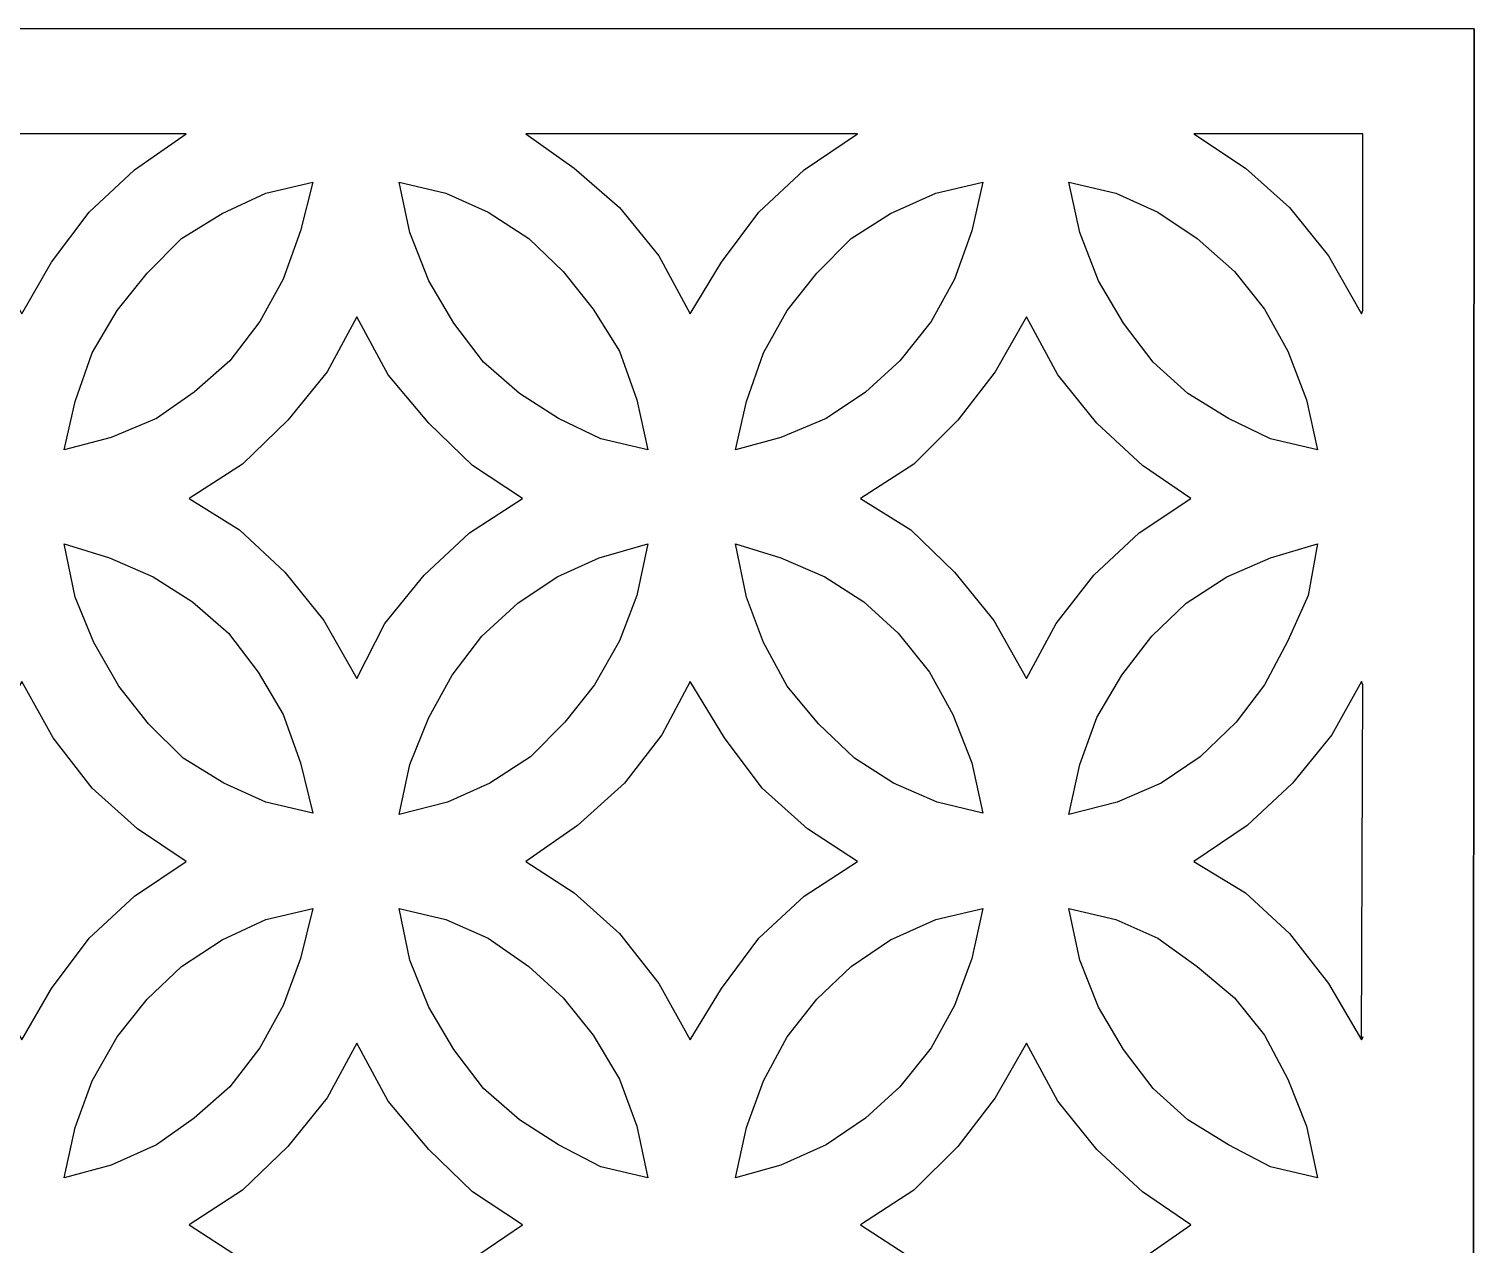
# Model space of a CAD drawing. Header units: centimetres. Extents: x -8.5 to 3.4, y -9.6 to 14.
# Drawn here: x -2.57 to 3.37, y 8.99 to 13.99 of the extents above; entities that cross this region are included whole.
import ezdxf

# ---------------------------------------------------------------- set-up
doc = ezdxf.new("R2010")
doc.units = ezdxf.units.CM
doc.header["$MEASUREMENT"] = 0

msp = doc.modelspace()

# ---------------------------------------------------------------- linework, layer by layer
at = {"color": 177}
for points, knots in [([(3.36269, 2.66854), (3.36269, 2.66854), (-8.50741, 2.66854), (-8.50741, 2.66854), (-8.50741, 2.66854), (-8.50741, 2.66854), (-8.50741, 13.98564), (-8.50741, 13.98564), (-8.50741, 13.98564), (-8.50741, 13.98564), (3.36912, 13.98564), (3.36912, 13.98564), (3.36912, 13.98564), (3.36912, 13.98564), (3.36269, 2.66854), (3.36269, 2.66854)], [0, 0, 0, 0, 0.2, 0.2, 0.2, 0.2, 0.4, 0.4, 0.4, 0.4, 0.6, 0.6, 0.6, 0.6, 1, 1, 1, 1]), ([(3.36912, 13.98564), (3.36912, 13.98564), (3.36269, 2.66854), (3.36269, 2.66854), (3.36269, 2.66854), (3.36269, 2.66854), (3.36912, 13.98564), (3.36912, 13.98564)], [0, 0, 0, 0, 0.3333333, 0.3333333, 0.3333333, 0.3333333, 1, 1, 1, 1]), ([(-1.92291, 13.55482), (-1.92291, 13.55482), (-2.13511, 13.40693), (-2.13511, 13.40693), (-2.13511, 13.40693), (-2.13511, 13.40693), (-2.32158, 13.23331), (-2.32158, 13.23331), (-2.32158, 13.23331), (-2.32158, 13.23331), (-2.47591, 13.02755), (-2.47591, 13.02755), (-2.47591, 13.02755), (-2.47591, 13.02755), (-2.59808, 12.81535), (-2.59808, 12.81535), (-2.59808, 12.81535), (-2.59808, 12.81535), (-2.73311, 13.05327), (-2.73311, 13.05327), (-2.73311, 13.05327), (-2.73311, 13.05327), (-2.89387, 13.2526), (-2.89387, 13.2526), (-2.89387, 13.2526), (-2.89387, 13.2526), (-3.08034, 13.41336), (-3.08034, 13.41336), (-3.08034, 13.41336), (-3.08034, 13.41336), (-3.27968, 13.55482), (-3.27968, 13.55482), (-3.27968, 13.55482), (-3.27968, 13.55482), (-1.92291, 13.55482), (-1.92291, 13.55482)], [0, 0, 0, 0, 0.1, 0.1, 0.1, 0.1, 0.2, 0.2, 0.2, 0.2, 0.3, 0.3, 0.3, 0.3, 0.4, 0.4, 0.4, 0.4, 0.5, 0.5, 0.5, 0.5, 0.6, 0.6, 0.6, 0.6, 0.7, 0.7, 0.7, 0.7, 0.8, 0.8, 0.8, 0.8, 1, 1, 1, 1]), ([(0.83563, 13.55482), (0.83563, 13.55482), (0.61701, 13.40693), (0.61701, 13.40693), (0.61701, 13.40693), (0.61701, 13.40693), (0.43053, 13.23331), (0.43053, 13.23331), (0.43053, 13.23331), (0.43053, 13.23331), (0.27621, 13.02755), (0.27621, 13.02755), (0.27621, 13.02755), (0.27621, 13.02755), (0.1476, 12.81535), (0.1476, 12.81535), (0.1476, 12.81535), (0.1476, 12.81535), (0.019, 13.05327), (0.019, 13.05327), (0.019, 13.05327), (0.019, 13.05327), (-0.14175, 13.2526), (-0.14175, 13.2526), (-0.14175, 13.2526), (-0.14175, 13.2526), (-0.32823, 13.41336), (-0.32823, 13.41336), (-0.32823, 13.41336), (-0.32823, 13.41336), (-0.52756, 13.55482), (-0.52756, 13.55482), (-0.52756, 13.55482), (-0.52756, 13.55482), (0.83563, 13.55482), (0.83563, 13.55482)], [0, 0, 0, 0, 0.1, 0.1, 0.1, 0.1, 0.2, 0.2, 0.2, 0.2, 0.3, 0.3, 0.3, 0.3, 0.4, 0.4, 0.4, 0.4, 0.5, 0.5, 0.5, 0.5, 0.6, 0.6, 0.6, 0.6, 0.7, 0.7, 0.7, 0.7, 0.8, 0.8, 0.8, 0.8, 1, 1, 1, 1]), ([(2.21812, 13.55482), (2.21812, 13.55482), (2.91258, 13.55482), (2.91258, 13.55482), (2.91258, 13.55482), (2.91258, 13.55482), (2.91258, 12.82821), (2.91258, 12.82821), (2.91258, 12.82821), (2.91258, 12.82821), (2.90615, 12.81535), (2.90615, 12.81535), (2.90615, 12.81535), (2.90615, 12.81535), (2.77111, 13.05327), (2.77111, 13.05327), (2.77111, 13.05327), (2.77111, 13.05327), (2.61036, 13.2526), (2.61036, 13.2526), (2.61036, 13.2526), (2.61036, 13.2526), (2.43032, 13.41336), (2.43032, 13.41336), (2.43032, 13.41336), (2.43032, 13.41336), (2.21812, 13.55482), (2.21812, 13.55482)], [0, 0, 0, 0, 0.125, 0.125, 0.125, 0.125, 0.25, 0.25, 0.25, 0.25, 0.375, 0.375, 0.375, 0.375, 0.5, 0.5, 0.5, 0.5, 0.625, 0.625, 0.625, 0.625, 0.75, 0.75, 0.75, 0.75, 1, 1, 1, 1]), ([(-1.40207, 13.35548), (-1.40207, 13.35548), (-1.59497, 13.31048), (-1.59497, 13.31048), (-1.59497, 13.31048), (-1.59497, 13.31048), (-1.77502, 13.22688), (-1.77502, 13.22688), (-1.77502, 13.22688), (-1.77502, 13.22688), (-1.9422, 13.124), (-1.9422, 13.124), (-1.9422, 13.124), (-1.9422, 13.124), (-2.08367, 12.98254), (-2.08367, 12.98254), (-2.08367, 12.98254), (-2.08367, 12.98254), (-2.20584, 12.82821), (-2.20584, 12.82821), (-2.20584, 12.82821), (-2.20584, 12.82821), (-2.30872, 12.6546), (-2.30872, 12.6546), (-2.30872, 12.6546), (-2.30872, 12.6546), (-2.37945, 12.45526), (-2.37945, 12.45526), (-2.37945, 12.45526), (-2.37945, 12.45526), (-2.42446, 12.25593), (-2.42446, 12.25593), (-2.42446, 12.25593), (-2.42446, 12.25593), (-2.23156, 12.30737), (-2.23156, 12.30737), (-2.23156, 12.30737), (-2.23156, 12.30737), (-2.04509, 12.38453), (-2.04509, 12.38453), (-2.04509, 12.38453), (-2.04509, 12.38453), (-1.89076, 12.49384), (-1.89076, 12.49384), (-1.89076, 12.49384), (-1.89076, 12.49384), (-1.74287, 12.62245), (-1.74287, 12.62245), (-1.74287, 12.62245), (-1.74287, 12.62245), (-1.62069, 12.7832), (-1.62069, 12.7832), (-1.62069, 12.7832), (-1.62069, 12.7832), (-1.52424, 12.95682), (-1.52424, 12.95682), (-1.52424, 12.95682), (-1.52424, 12.95682), (-1.45351, 13.15615), (-1.45351, 13.15615), (-1.45351, 13.15615), (-1.45351, 13.15615), (-1.40207, 13.35548), (-1.40207, 13.35548)], [0, 0, 0, 0, 0.0588235, 0.0588235, 0.0588235, 0.0588235, 0.1176471, 0.1176471, 0.1176471, 0.1176471, 0.1764706, 0.1764706, 0.1764706, 0.1764706, 0.2352941, 0.2352941, 0.2352941, 0.2352941, 0.2941176, 0.2941176, 0.2941176, 0.2941176, 0.3529412, 0.3529412, 0.3529412, 0.3529412, 0.4117647, 0.4117647, 0.4117647, 0.4117647, 0.4705882, 0.4705882, 0.4705882, 0.4705882, 0.5294118, 0.5294118, 0.5294118, 0.5294118, 0.5882353, 0.5882353, 0.5882353, 0.5882353, 0.6470588, 0.6470588, 0.6470588, 0.6470588, 0.7058824, 0.7058824, 0.7058824, 0.7058824, 0.7647059, 0.7647059, 0.7647059, 0.7647059, 0.8235294, 0.8235294, 0.8235294, 0.8235294, 0.8823529, 0.8823529, 0.8823529, 0.8823529, 1, 1, 1, 1]), ([(-1.04841, 13.35548), (-1.04841, 13.35548), (-1.0034, 13.14972), (-1.0034, 13.14972), (-1.0034, 13.14972), (-1.0034, 13.14972), (-0.92623, 12.95038), (-0.92623, 12.95038), (-0.92623, 12.95038), (-0.92623, 12.95038), (-0.82335, 12.77677), (-0.82335, 12.77677), (-0.82335, 12.77677), (-0.82335, 12.77677), (-0.70118, 12.61601), (-0.70118, 12.61601), (-0.70118, 12.61601), (-0.70118, 12.61601), (-0.55329, 12.48741), (-0.55329, 12.48741), (-0.55329, 12.48741), (-0.55329, 12.48741), (-0.39253, 12.38453), (-0.39253, 12.38453), (-0.39253, 12.38453), (-0.39253, 12.38453), (-0.21892, 12.30094), (-0.21892, 12.30094), (-0.21892, 12.30094), (-0.21892, 12.30094), (-0.02601, 12.25593), (-0.02601, 12.25593), (-0.02601, 12.25593), (-0.02601, 12.25593), (-0.07102, 12.46169), (-0.07102, 12.46169), (-0.07102, 12.46169), (-0.07102, 12.46169), (-0.14175, 12.66103), (-0.14175, 12.66103), (-0.14175, 12.66103), (-0.14175, 12.66103), (-0.25107, 12.83464), (-0.25107, 12.83464), (-0.25107, 12.83464), (-0.25107, 12.83464), (-0.37324, 12.98897), (-0.37324, 12.98897), (-0.37324, 12.98897), (-0.37324, 12.98897), (-0.5147, 13.124), (-0.5147, 13.124), (-0.5147, 13.124), (-0.5147, 13.124), (-0.68189, 13.23331), (-0.68189, 13.23331), (-0.68189, 13.23331), (-0.68189, 13.23331), (-0.8555, 13.31048), (-0.8555, 13.31048), (-0.8555, 13.31048), (-0.8555, 13.31048), (-1.04841, 13.35548), (-1.04841, 13.35548)], [0, 0, 0, 0, 0.0588235, 0.0588235, 0.0588235, 0.0588235, 0.1176471, 0.1176471, 0.1176471, 0.1176471, 0.1764706, 0.1764706, 0.1764706, 0.1764706, 0.2352941, 0.2352941, 0.2352941, 0.2352941, 0.2941176, 0.2941176, 0.2941176, 0.2941176, 0.3529412, 0.3529412, 0.3529412, 0.3529412, 0.4117647, 0.4117647, 0.4117647, 0.4117647, 0.4705882, 0.4705882, 0.4705882, 0.4705882, 0.5294118, 0.5294118, 0.5294118, 0.5294118, 0.5882353, 0.5882353, 0.5882353, 0.5882353, 0.6470588, 0.6470588, 0.6470588, 0.6470588, 0.7058824, 0.7058824, 0.7058824, 0.7058824, 0.7647059, 0.7647059, 0.7647059, 0.7647059, 0.8235294, 0.8235294, 0.8235294, 0.8235294, 0.8823529, 0.8823529, 0.8823529, 0.8823529, 1, 1, 1, 1]), ([(1.35005, 13.35548), (1.35005, 13.35548), (1.15714, 13.31048), (1.15714, 13.31048), (1.15714, 13.31048), (1.15714, 13.31048), (0.97067, 13.22688), (0.97067, 13.22688), (0.97067, 13.22688), (0.97067, 13.22688), (0.80991, 13.124), (0.80991, 13.124), (0.80991, 13.124), (0.80991, 13.124), (0.66845, 12.98254), (0.66845, 12.98254), (0.66845, 12.98254), (0.66845, 12.98254), (0.54628, 12.82821), (0.54628, 12.82821), (0.54628, 12.82821), (0.54628, 12.82821), (0.44982, 12.6546), (0.44982, 12.6546), (0.44982, 12.6546), (0.44982, 12.6546), (0.37909, 12.45526), (0.37909, 12.45526), (0.37909, 12.45526), (0.37909, 12.45526), (0.33408, 12.25593), (0.33408, 12.25593), (0.33408, 12.25593), (0.33408, 12.25593), (0.52055, 12.30737), (0.52055, 12.30737), (0.52055, 12.30737), (0.52055, 12.30737), (0.70705, 12.38453), (0.70705, 12.38453), (0.70705, 12.38453), (0.70705, 12.38453), (0.86779, 12.49384), (0.86779, 12.49384), (0.86779, 12.49384), (0.86779, 12.49384), (1.00925, 12.62245), (1.00925, 12.62245), (1.00925, 12.62245), (1.00925, 12.62245), (1.13785, 12.7832), (1.13785, 12.7832), (1.13785, 12.7832), (1.13785, 12.7832), (1.2343, 12.95682), (1.2343, 12.95682), (1.2343, 12.95682), (1.2343, 12.95682), (1.30504, 13.15615), (1.30504, 13.15615), (1.30504, 13.15615), (1.30504, 13.15615), (1.35005, 13.35548), (1.35005, 13.35548)], [0, 0, 0, 0, 0.0588235, 0.0588235, 0.0588235, 0.0588235, 0.1176471, 0.1176471, 0.1176471, 0.1176471, 0.1764706, 0.1764706, 0.1764706, 0.1764706, 0.2352941, 0.2352941, 0.2352941, 0.2352941, 0.2941176, 0.2941176, 0.2941176, 0.2941176, 0.3529412, 0.3529412, 0.3529412, 0.3529412, 0.4117647, 0.4117647, 0.4117647, 0.4117647, 0.4705882, 0.4705882, 0.4705882, 0.4705882, 0.5294118, 0.5294118, 0.5294118, 0.5294118, 0.5882353, 0.5882353, 0.5882353, 0.5882353, 0.6470588, 0.6470588, 0.6470588, 0.6470588, 0.7058824, 0.7058824, 0.7058824, 0.7058824, 0.7647059, 0.7647059, 0.7647059, 0.7647059, 0.8235294, 0.8235294, 0.8235294, 0.8235294, 0.8823529, 0.8823529, 0.8823529, 0.8823529, 1, 1, 1, 1]), ([(1.70371, 13.35548), (1.70371, 13.35548), (1.74872, 13.14972), (1.74872, 13.14972), (1.74872, 13.14972), (1.74872, 13.14972), (1.82588, 12.95038), (1.82588, 12.95038), (1.82588, 12.95038), (1.82588, 12.95038), (1.92876, 12.77677), (1.92876, 12.77677), (1.92876, 12.77677), (1.92876, 12.77677), (2.05093, 12.61601), (2.05093, 12.61601), (2.05093, 12.61601), (2.05093, 12.61601), (2.1924, 12.48741), (2.1924, 12.48741), (2.1924, 12.48741), (2.1924, 12.48741), (2.35961, 12.38453), (2.35961, 12.38453), (2.35961, 12.38453), (2.35961, 12.38453), (2.5332, 12.30094), (2.5332, 12.30094), (2.5332, 12.30094), (2.5332, 12.30094), (2.7261, 12.25593), (2.7261, 12.25593), (2.7261, 12.25593), (2.7261, 12.25593), (2.68109, 12.46169), (2.68109, 12.46169), (2.68109, 12.46169), (2.68109, 12.46169), (2.60393, 12.66103), (2.60393, 12.66103), (2.60393, 12.66103), (2.60393, 12.66103), (2.50748, 12.83464), (2.50748, 12.83464), (2.50748, 12.83464), (2.50748, 12.83464), (2.3853, 12.98897), (2.3853, 12.98897), (2.3853, 12.98897), (2.3853, 12.98897), (2.23098, 13.124), (2.23098, 13.124), (2.23098, 13.124), (2.23098, 13.124), (2.07022, 13.23331), (2.07022, 13.23331), (2.07022, 13.23331), (2.07022, 13.23331), (1.89661, 13.31048), (1.89661, 13.31048), (1.89661, 13.31048), (1.89661, 13.31048), (1.70371, 13.35548), (1.70371, 13.35548)], [0, 0, 0, 0, 0.0588235, 0.0588235, 0.0588235, 0.0588235, 0.1176471, 0.1176471, 0.1176471, 0.1176471, 0.1764706, 0.1764706, 0.1764706, 0.1764706, 0.2352941, 0.2352941, 0.2352941, 0.2352941, 0.2941176, 0.2941176, 0.2941176, 0.2941176, 0.3529412, 0.3529412, 0.3529412, 0.3529412, 0.4117647, 0.4117647, 0.4117647, 0.4117647, 0.4705882, 0.4705882, 0.4705882, 0.4705882, 0.5294118, 0.5294118, 0.5294118, 0.5294118, 0.5882353, 0.5882353, 0.5882353, 0.5882353, 0.6470588, 0.6470588, 0.6470588, 0.6470588, 0.7058824, 0.7058824, 0.7058824, 0.7058824, 0.7647059, 0.7647059, 0.7647059, 0.7647059, 0.8235294, 0.8235294, 0.8235294, 0.8235294, 0.8823529, 0.8823529, 0.8823529, 0.8823529, 1, 1, 1, 1]), ([(-0.54042, 12.05659), (-0.54042, 12.05659), (-0.75905, 11.91513), (-0.75905, 11.91513), (-0.75905, 11.91513), (-0.75905, 11.91513), (-0.94552, 11.74151), (-0.94552, 11.74151), (-0.94552, 11.74151), (-0.94552, 11.74151), (-1.10628, 11.54218), (-1.10628, 11.54218), (-1.10628, 11.54218), (-1.10628, 11.54218), (-1.22202, 11.31712), (-1.22202, 11.31712), (-1.22202, 11.31712), (-1.22202, 11.31712), (-1.35706, 11.55504), (-1.35706, 11.55504), (-1.35706, 11.55504), (-1.35706, 11.55504), (-1.51781, 11.75437), (-1.51781, 11.75437), (-1.51781, 11.75437), (-1.51781, 11.75437), (-1.70428, 11.92799), (-1.70428, 11.92799), (-1.70428, 11.92799), (-1.70428, 11.92799), (-1.91005, 12.05659), (-1.91005, 12.05659), (-1.91005, 12.05659), (-1.91005, 12.05659), (-1.69143, 12.19805), (-1.69143, 12.19805), (-1.69143, 12.19805), (-1.69143, 12.19805), (-1.50495, 12.3781), (-1.50495, 12.3781), (-1.50495, 12.3781), (-1.50495, 12.3781), (-1.3442, 12.57743), (-1.3442, 12.57743), (-1.3442, 12.57743), (-1.3442, 12.57743), (-1.22202, 12.80249), (-1.22202, 12.80249), (-1.22202, 12.80249), (-1.22202, 12.80249), (-1.09342, 12.56457), (-1.09342, 12.56457), (-1.09342, 12.56457), (-1.09342, 12.56457), (-0.92623, 12.36524), (-0.92623, 12.36524), (-0.92623, 12.36524), (-0.92623, 12.36524), (-0.74619, 12.19162), (-0.74619, 12.19162), (-0.74619, 12.19162), (-0.74619, 12.19162), (-0.54042, 12.05659), (-0.54042, 12.05659)], [0, 0, 0, 0, 0.0588235, 0.0588235, 0.0588235, 0.0588235, 0.1176471, 0.1176471, 0.1176471, 0.1176471, 0.1764706, 0.1764706, 0.1764706, 0.1764706, 0.2352941, 0.2352941, 0.2352941, 0.2352941, 0.2941176, 0.2941176, 0.2941176, 0.2941176, 0.3529412, 0.3529412, 0.3529412, 0.3529412, 0.4117647, 0.4117647, 0.4117647, 0.4117647, 0.4705882, 0.4705882, 0.4705882, 0.4705882, 0.5294118, 0.5294118, 0.5294118, 0.5294118, 0.5882353, 0.5882353, 0.5882353, 0.5882353, 0.6470588, 0.6470588, 0.6470588, 0.6470588, 0.7058824, 0.7058824, 0.7058824, 0.7058824, 0.7647059, 0.7647059, 0.7647059, 0.7647059, 0.8235294, 0.8235294, 0.8235294, 0.8235294, 0.8823529, 0.8823529, 0.8823529, 0.8823529, 1, 1, 1, 1]), ([(2.20526, 12.05659), (2.20526, 12.05659), (1.99306, 11.91513), (1.99306, 11.91513), (1.99306, 11.91513), (1.99306, 11.91513), (1.80659, 11.74151), (1.80659, 11.74151), (1.80659, 11.74151), (1.80659, 11.74151), (1.65226, 11.54218), (1.65226, 11.54218), (1.65226, 11.54218), (1.65226, 11.54218), (1.53012, 11.31712), (1.53012, 11.31712), (1.53012, 11.31712), (1.53012, 11.31712), (1.39506, 11.55504), (1.39506, 11.55504), (1.39506, 11.55504), (1.39506, 11.55504), (1.2343, 11.75437), (1.2343, 11.75437), (1.2343, 11.75437), (1.2343, 11.75437), (1.05426, 11.92799), (1.05426, 11.92799), (1.05426, 11.92799), (1.05426, 11.92799), (0.84849, 12.05659), (0.84849, 12.05659), (0.84849, 12.05659), (0.84849, 12.05659), (1.06712, 12.19805), (1.06712, 12.19805), (1.06712, 12.19805), (1.06712, 12.19805), (1.24716, 12.3781), (1.24716, 12.3781), (1.24716, 12.3781), (1.24716, 12.3781), (1.40149, 12.57743), (1.40149, 12.57743), (1.40149, 12.57743), (1.40149, 12.57743), (1.53012, 12.80249), (1.53012, 12.80249), (1.53012, 12.80249), (1.53012, 12.80249), (1.6587, 12.56457), (1.6587, 12.56457), (1.6587, 12.56457), (1.6587, 12.56457), (1.81945, 12.36524), (1.81945, 12.36524), (1.81945, 12.36524), (1.81945, 12.36524), (2.00592, 12.19162), (2.00592, 12.19162), (2.00592, 12.19162), (2.00592, 12.19162), (2.20526, 12.05659), (2.20526, 12.05659)], [0, 0, 0, 0, 0.0588235, 0.0588235, 0.0588235, 0.0588235, 0.1176471, 0.1176471, 0.1176471, 0.1176471, 0.1764706, 0.1764706, 0.1764706, 0.1764706, 0.2352941, 0.2352941, 0.2352941, 0.2352941, 0.2941176, 0.2941176, 0.2941176, 0.2941176, 0.3529412, 0.3529412, 0.3529412, 0.3529412, 0.4117647, 0.4117647, 0.4117647, 0.4117647, 0.4705882, 0.4705882, 0.4705882, 0.4705882, 0.5294118, 0.5294118, 0.5294118, 0.5294118, 0.5882353, 0.5882353, 0.5882353, 0.5882353, 0.6470588, 0.6470588, 0.6470588, 0.6470588, 0.7058824, 0.7058824, 0.7058824, 0.7058824, 0.7647059, 0.7647059, 0.7647059, 0.7647059, 0.8235294, 0.8235294, 0.8235294, 0.8235294, 0.8823529, 0.8823529, 0.8823529, 0.8823529, 1, 1, 1, 1]), ([(-2.42446, 11.87012), (-2.42446, 11.87012), (-2.37945, 11.65149), (-2.37945, 11.65149), (-2.37945, 11.65149), (-2.37945, 11.65149), (-2.30229, 11.46502), (-2.30229, 11.46502), (-2.30229, 11.46502), (-2.30229, 11.46502), (-2.19941, 11.28497), (-2.19941, 11.28497), (-2.19941, 11.28497), (-2.19941, 11.28497), (-2.07724, 11.13065), (-2.07724, 11.13065), (-2.07724, 11.13065), (-2.07724, 11.13065), (-1.93577, 10.98918), (-1.93577, 10.98918), (-1.93577, 10.98918), (-1.93577, 10.98918), (-1.76859, 10.8863), (-1.76859, 10.8863), (-1.76859, 10.8863), (-1.76859, 10.8863), (-1.59497, 10.80914), (-1.59497, 10.80914), (-1.59497, 10.80914), (-1.59497, 10.80914), (-1.40207, 10.76413), (-1.40207, 10.76413), (-1.40207, 10.76413), (-1.40207, 10.76413), (-1.45351, 10.96989), (-1.45351, 10.96989), (-1.45351, 10.96989), (-1.45351, 10.96989), (-1.52424, 11.16923), (-1.52424, 11.16923), (-1.52424, 11.16923), (-1.52424, 11.16923), (-1.62713, 11.34284), (-1.62713, 11.34284), (-1.62713, 11.34284), (-1.62713, 11.34284), (-1.7493, 11.5036), (-1.7493, 11.5036), (-1.7493, 11.5036), (-1.7493, 11.5036), (-1.89719, 11.6322), (-1.89719, 11.6322), (-1.89719, 11.6322), (-1.89719, 11.6322), (-2.05795, 11.73508), (-2.05795, 11.73508), (-2.05795, 11.73508), (-2.05795, 11.73508), (-2.23799, 11.81224), (-2.23799, 11.81224), (-2.23799, 11.81224), (-2.23799, 11.81224), (-2.42446, 11.87012), (-2.42446, 11.87012)], [0, 0, 0, 0, 0.0588235, 0.0588235, 0.0588235, 0.0588235, 0.1176471, 0.1176471, 0.1176471, 0.1176471, 0.1764706, 0.1764706, 0.1764706, 0.1764706, 0.2352941, 0.2352941, 0.2352941, 0.2352941, 0.2941176, 0.2941176, 0.2941176, 0.2941176, 0.3529412, 0.3529412, 0.3529412, 0.3529412, 0.4117647, 0.4117647, 0.4117647, 0.4117647, 0.4705882, 0.4705882, 0.4705882, 0.4705882, 0.5294118, 0.5294118, 0.5294118, 0.5294118, 0.5882353, 0.5882353, 0.5882353, 0.5882353, 0.6470588, 0.6470588, 0.6470588, 0.6470588, 0.7058824, 0.7058824, 0.7058824, 0.7058824, 0.7647059, 0.7647059, 0.7647059, 0.7647059, 0.8235294, 0.8235294, 0.8235294, 0.8235294, 0.8823529, 0.8823529, 0.8823529, 0.8823529, 1, 1, 1, 1]), ([(-0.02601, 11.87012), (-0.02601, 11.87012), (-0.22535, 11.81224), (-0.22535, 11.81224), (-0.22535, 11.81224), (-0.22535, 11.81224), (-0.39896, 11.73508), (-0.39896, 11.73508), (-0.39896, 11.73508), (-0.39896, 11.73508), (-0.55971, 11.62577), (-0.55971, 11.62577), (-0.55971, 11.62577), (-0.55971, 11.62577), (-0.70761, 11.49073), (-0.70761, 11.49073), (-0.70761, 11.49073), (-0.70761, 11.49073), (-0.82978, 11.32998), (-0.82978, 11.32998), (-0.82978, 11.32998), (-0.82978, 11.32998), (-0.92623, 11.15637), (-0.92623, 11.15637), (-0.92623, 11.15637), (-0.92623, 11.15637), (-1.0034, 10.96346), (-1.0034, 10.96346), (-1.0034, 10.96346), (-1.0034, 10.96346), (-1.04841, 10.7577), (-1.04841, 10.7577), (-1.04841, 10.7577), (-1.04841, 10.7577), (-0.84907, 10.80914), (-0.84907, 10.80914), (-0.84907, 10.80914), (-0.84907, 10.80914), (-0.67546, 10.8863), (-0.67546, 10.8863), (-0.67546, 10.8863), (-0.67546, 10.8863), (-0.50827, 10.99561), (-0.50827, 10.99561), (-0.50827, 10.99561), (-0.50827, 10.99561), (-0.36681, 11.13707), (-0.36681, 11.13707), (-0.36681, 11.13707), (-0.36681, 11.13707), (-0.24464, 11.2914), (-0.24464, 11.2914), (-0.24464, 11.2914), (-0.24464, 11.2914), (-0.14175, 11.47144), (-0.14175, 11.47144), (-0.14175, 11.47144), (-0.14175, 11.47144), (-0.07102, 11.65792), (-0.07102, 11.65792), (-0.07102, 11.65792), (-0.07102, 11.65792), (-0.02601, 11.87012), (-0.02601, 11.87012)], [0, 0, 0, 0, 0.0588235, 0.0588235, 0.0588235, 0.0588235, 0.1176471, 0.1176471, 0.1176471, 0.1176471, 0.1764706, 0.1764706, 0.1764706, 0.1764706, 0.2352941, 0.2352941, 0.2352941, 0.2352941, 0.2941176, 0.2941176, 0.2941176, 0.2941176, 0.3529412, 0.3529412, 0.3529412, 0.3529412, 0.4117647, 0.4117647, 0.4117647, 0.4117647, 0.4705882, 0.4705882, 0.4705882, 0.4705882, 0.5294118, 0.5294118, 0.5294118, 0.5294118, 0.5882353, 0.5882353, 0.5882353, 0.5882353, 0.6470588, 0.6470588, 0.6470588, 0.6470588, 0.7058824, 0.7058824, 0.7058824, 0.7058824, 0.7647059, 0.7647059, 0.7647059, 0.7647059, 0.8235294, 0.8235294, 0.8235294, 0.8235294, 0.8823529, 0.8823529, 0.8823529, 0.8823529, 1, 1, 1, 1]), ([(0.33408, 11.87012), (0.33408, 11.87012), (0.37909, 11.65149), (0.37909, 11.65149), (0.37909, 11.65149), (0.37909, 11.65149), (0.44982, 11.46502), (0.44982, 11.46502), (0.44982, 11.46502), (0.44982, 11.46502), (0.54628, 11.28497), (0.54628, 11.28497), (0.54628, 11.28497), (0.54628, 11.28497), (0.67488, 11.13065), (0.67488, 11.13065), (0.67488, 11.13065), (0.67488, 11.13065), (0.82277, 10.98918), (0.82277, 10.98918), (0.82277, 10.98918), (0.82277, 10.98918), (0.98353, 10.8863), (0.98353, 10.8863), (0.98353, 10.8863), (0.98353, 10.8863), (1.16357, 10.80914), (1.16357, 10.80914), (1.16357, 10.80914), (1.16357, 10.80914), (1.35005, 10.76413), (1.35005, 10.76413), (1.35005, 10.76413), (1.35005, 10.76413), (1.30504, 10.96989), (1.30504, 10.96989), (1.30504, 10.96989), (1.30504, 10.96989), (1.22787, 11.16923), (1.22787, 11.16923), (1.22787, 11.16923), (1.22787, 11.16923), (1.13142, 11.34284), (1.13142, 11.34284), (1.13142, 11.34284), (1.13142, 11.34284), (1.00282, 11.5036), (1.00282, 11.5036), (1.00282, 11.5036), (1.00282, 11.5036), (0.86135, 11.6322), (0.86135, 11.6322), (0.86135, 11.6322), (0.86135, 11.6322), (0.70063, 11.73508), (0.70063, 11.73508), (0.70063, 11.73508), (0.70063, 11.73508), (0.52055, 11.81224), (0.52055, 11.81224), (0.52055, 11.81224), (0.52055, 11.81224), (0.33408, 11.87012), (0.33408, 11.87012)], [0, 0, 0, 0, 0.0588235, 0.0588235, 0.0588235, 0.0588235, 0.1176471, 0.1176471, 0.1176471, 0.1176471, 0.1764706, 0.1764706, 0.1764706, 0.1764706, 0.2352941, 0.2352941, 0.2352941, 0.2352941, 0.2941176, 0.2941176, 0.2941176, 0.2941176, 0.3529412, 0.3529412, 0.3529412, 0.3529412, 0.4117647, 0.4117647, 0.4117647, 0.4117647, 0.4705882, 0.4705882, 0.4705882, 0.4705882, 0.5294118, 0.5294118, 0.5294118, 0.5294118, 0.5882353, 0.5882353, 0.5882353, 0.5882353, 0.6470588, 0.6470588, 0.6470588, 0.6470588, 0.7058824, 0.7058824, 0.7058824, 0.7058824, 0.7647059, 0.7647059, 0.7647059, 0.7647059, 0.8235294, 0.8235294, 0.8235294, 0.8235294, 0.8823529, 0.8823529, 0.8823529, 0.8823529, 1, 1, 1, 1]), ([(2.7261, 11.87012), (2.7261, 11.87012), (2.5332, 11.81224), (2.5332, 11.81224), (2.5332, 11.81224), (2.5332, 11.81224), (2.35318, 11.73508), (2.35318, 11.73508), (2.35318, 11.73508), (2.35318, 11.73508), (2.18597, 11.62577), (2.18597, 11.62577), (2.18597, 11.62577), (2.18597, 11.62577), (2.04451, 11.49073), (2.04451, 11.49073), (2.04451, 11.49073), (2.04451, 11.49073), (1.92233, 11.32998), (1.92233, 11.32998), (1.92233, 11.32998), (1.92233, 11.32998), (1.81945, 11.15637), (1.81945, 11.15637), (1.81945, 11.15637), (1.81945, 11.15637), (1.74872, 10.96346), (1.74872, 10.96346), (1.74872, 10.96346), (1.74872, 10.96346), (1.70371, 10.7577), (1.70371, 10.7577), (1.70371, 10.7577), (1.70371, 10.7577), (1.90304, 10.80914), (1.90304, 10.80914), (1.90304, 10.80914), (1.90304, 10.80914), (2.08309, 10.8863), (2.08309, 10.8863), (2.08309, 10.8863), (2.08309, 10.8863), (2.24384, 10.99561), (2.24384, 10.99561), (2.24384, 10.99561), (2.24384, 10.99561), (2.39173, 11.13707), (2.39173, 11.13707), (2.39173, 11.13707), (2.39173, 11.13707), (2.50748, 11.2914), (2.50748, 11.2914), (2.50748, 11.2914), (2.50748, 11.2914), (2.60393, 11.47144), (2.60393, 11.47144), (2.60393, 11.47144), (2.60393, 11.47144), (2.68752, 11.65792), (2.68752, 11.65792), (2.68752, 11.65792), (2.68752, 11.65792), (2.7261, 11.87012), (2.7261, 11.87012)], [0, 0, 0, 0, 0.0588235, 0.0588235, 0.0588235, 0.0588235, 0.1176471, 0.1176471, 0.1176471, 0.1176471, 0.1764706, 0.1764706, 0.1764706, 0.1764706, 0.2352941, 0.2352941, 0.2352941, 0.2352941, 0.2941176, 0.2941176, 0.2941176, 0.2941176, 0.3529412, 0.3529412, 0.3529412, 0.3529412, 0.4117647, 0.4117647, 0.4117647, 0.4117647, 0.4705882, 0.4705882, 0.4705882, 0.4705882, 0.5294118, 0.5294118, 0.5294118, 0.5294118, 0.5882353, 0.5882353, 0.5882353, 0.5882353, 0.6470588, 0.6470588, 0.6470588, 0.6470588, 0.7058824, 0.7058824, 0.7058824, 0.7058824, 0.7647059, 0.7647059, 0.7647059, 0.7647059, 0.8235294, 0.8235294, 0.8235294, 0.8235294, 0.8823529, 0.8823529, 0.8823529, 0.8823529, 1, 1, 1, 1]), ([(-2.59808, 9.83175), (-2.59808, 9.83175), (-2.73311, 10.06324), (-2.73311, 10.06324), (-2.73311, 10.06324), (-2.73311, 10.06324), (-2.89387, 10.269), (-2.89387, 10.269), (-2.89387, 10.269), (-2.89387, 10.269), (-3.08034, 10.43619), (-3.08034, 10.43619), (-3.08034, 10.43619), (-3.08034, 10.43619), (-3.27968, 10.56479), (-3.27968, 10.56479), (-3.27968, 10.56479), (-3.27968, 10.56479), (-3.06748, 10.71268), (-3.06748, 10.71268), (-3.06748, 10.71268), (-3.06748, 10.71268), (-2.88101, 10.8863), (-2.88101, 10.8863), (-2.88101, 10.8863), (-2.88101, 10.8863), (-2.72668, 11.08563), (-2.72668, 11.08563), (-2.72668, 11.08563), (-2.72668, 11.08563), (-2.59808, 11.30426), (-2.59808, 11.30426), (-2.59808, 11.30426), (-2.59808, 11.30426), (-2.46948, 11.07277), (-2.46948, 11.07277), (-2.46948, 11.07277), (-2.46948, 11.07277), (-2.30872, 10.86701), (-2.30872, 10.86701), (-2.30872, 10.86701), (-2.30872, 10.86701), (-2.12225, 10.69982), (-2.12225, 10.69982), (-2.12225, 10.69982), (-2.12225, 10.69982), (-1.92291, 10.56479), (-1.92291, 10.56479), (-1.92291, 10.56479), (-1.92291, 10.56479), (-2.13511, 10.42333), (-2.13511, 10.42333), (-2.13511, 10.42333), (-2.13511, 10.42333), (-2.32158, 10.24971), (-2.32158, 10.24971), (-2.32158, 10.24971), (-2.32158, 10.24971), (-2.47591, 10.04395), (-2.47591, 10.04395), (-2.47591, 10.04395), (-2.47591, 10.04395), (-2.59808, 9.83175), (-2.59808, 9.83175)], [0, 0, 0, 0, 0.0588235, 0.0588235, 0.0588235, 0.0588235, 0.1176471, 0.1176471, 0.1176471, 0.1176471, 0.1764706, 0.1764706, 0.1764706, 0.1764706, 0.2352941, 0.2352941, 0.2352941, 0.2352941, 0.2941176, 0.2941176, 0.2941176, 0.2941176, 0.3529412, 0.3529412, 0.3529412, 0.3529412, 0.4117647, 0.4117647, 0.4117647, 0.4117647, 0.4705882, 0.4705882, 0.4705882, 0.4705882, 0.5294118, 0.5294118, 0.5294118, 0.5294118, 0.5882353, 0.5882353, 0.5882353, 0.5882353, 0.6470588, 0.6470588, 0.6470588, 0.6470588, 0.7058824, 0.7058824, 0.7058824, 0.7058824, 0.7647059, 0.7647059, 0.7647059, 0.7647059, 0.8235294, 0.8235294, 0.8235294, 0.8235294, 0.8823529, 0.8823529, 0.8823529, 0.8823529, 1, 1, 1, 1]), ([(0.1476, 9.83175), (0.1476, 9.83175), (0.019, 10.06324), (0.019, 10.06324), (0.019, 10.06324), (0.019, 10.06324), (-0.14175, 10.269), (-0.14175, 10.269), (-0.14175, 10.269), (-0.14175, 10.269), (-0.32823, 10.43619), (-0.32823, 10.43619), (-0.32823, 10.43619), (-0.32823, 10.43619), (-0.52756, 10.56479), (-0.52756, 10.56479), (-0.52756, 10.56479), (-0.52756, 10.56479), (-0.31537, 10.71268), (-0.31537, 10.71268), (-0.31537, 10.71268), (-0.31537, 10.71268), (-0.12244, 10.8863), (-0.12244, 10.8863), (-0.12244, 10.8863), (-0.12244, 10.8863), (0.03186, 11.08563), (0.03186, 11.08563), (0.03186, 11.08563), (0.03186, 11.08563), (0.1476, 11.30426), (0.1476, 11.30426), (0.1476, 11.30426), (0.1476, 11.30426), (0.28907, 11.07277), (0.28907, 11.07277), (0.28907, 11.07277), (0.28907, 11.07277), (0.44339, 10.86701), (0.44339, 10.86701), (0.44339, 10.86701), (0.44339, 10.86701), (0.62987, 10.69982), (0.62987, 10.69982), (0.62987, 10.69982), (0.62987, 10.69982), (0.83563, 10.56479), (0.83563, 10.56479), (0.83563, 10.56479), (0.83563, 10.56479), (0.61701, 10.42333), (0.61701, 10.42333), (0.61701, 10.42333), (0.61701, 10.42333), (0.43053, 10.24971), (0.43053, 10.24971), (0.43053, 10.24971), (0.43053, 10.24971), (0.27621, 10.04395), (0.27621, 10.04395), (0.27621, 10.04395), (0.27621, 10.04395), (0.1476, 9.83175), (0.1476, 9.83175)], [0, 0, 0, 0, 0.0588235, 0.0588235, 0.0588235, 0.0588235, 0.1176471, 0.1176471, 0.1176471, 0.1176471, 0.1764706, 0.1764706, 0.1764706, 0.1764706, 0.2352941, 0.2352941, 0.2352941, 0.2352941, 0.2941176, 0.2941176, 0.2941176, 0.2941176, 0.3529412, 0.3529412, 0.3529412, 0.3529412, 0.4117647, 0.4117647, 0.4117647, 0.4117647, 0.4705882, 0.4705882, 0.4705882, 0.4705882, 0.5294118, 0.5294118, 0.5294118, 0.5294118, 0.5882353, 0.5882353, 0.5882353, 0.5882353, 0.6470588, 0.6470588, 0.6470588, 0.6470588, 0.7058824, 0.7058824, 0.7058824, 0.7058824, 0.7647059, 0.7647059, 0.7647059, 0.7647059, 0.8235294, 0.8235294, 0.8235294, 0.8235294, 0.8823529, 0.8823529, 0.8823529, 0.8823529, 1, 1, 1, 1]), ([(2.90615, 9.83175), (2.90615, 9.83175), (2.77111, 10.06324), (2.77111, 10.06324), (2.77111, 10.06324), (2.77111, 10.06324), (2.61036, 10.269), (2.61036, 10.269), (2.61036, 10.269), (2.61036, 10.269), (2.43032, 10.43619), (2.43032, 10.43619), (2.43032, 10.43619), (2.43032, 10.43619), (2.21812, 10.56479), (2.21812, 10.56479), (2.21812, 10.56479), (2.21812, 10.56479), (2.43674, 10.71268), (2.43674, 10.71268), (2.43674, 10.71268), (2.43674, 10.71268), (2.62322, 10.8863), (2.62322, 10.8863), (2.62322, 10.8863), (2.62322, 10.8863), (2.78398, 11.08563), (2.78398, 11.08563), (2.78398, 11.08563), (2.78398, 11.08563), (2.90615, 11.30426), (2.90615, 11.30426), (2.90615, 11.30426), (2.90615, 11.30426), (2.91258, 11.2914), (2.91258, 11.2914), (2.91258, 11.2914), (2.91258, 11.2914), (2.90615, 9.83175), (2.90615, 9.83175)], [0, 0, 0, 0, 0.0909091, 0.0909091, 0.0909091, 0.0909091, 0.1818182, 0.1818182, 0.1818182, 0.1818182, 0.2727273, 0.2727273, 0.2727273, 0.2727273, 0.3636364, 0.3636364, 0.3636364, 0.3636364, 0.4545455, 0.4545455, 0.4545455, 0.4545455, 0.5454545, 0.5454545, 0.5454545, 0.5454545, 0.6363636, 0.6363636, 0.6363636, 0.6363636, 0.7272727, 0.7272727, 0.7272727, 0.7272727, 0.8181818, 0.8181818, 0.8181818, 0.8181818, 1, 1, 1, 1]), ([(-1.40207, 10.37189), (-1.40207, 10.37189), (-1.59497, 10.32687), (-1.59497, 10.32687), (-1.59497, 10.32687), (-1.59497, 10.32687), (-1.77502, 10.24328), (-1.77502, 10.24328), (-1.77502, 10.24328), (-1.77502, 10.24328), (-1.9422, 10.13397), (-1.9422, 10.13397), (-1.9422, 10.13397), (-1.9422, 10.13397), (-2.08367, 9.99894), (-2.08367, 9.99894), (-2.08367, 9.99894), (-2.08367, 9.99894), (-2.20584, 9.84461), (-2.20584, 9.84461), (-2.20584, 9.84461), (-2.20584, 9.84461), (-2.30872, 9.66457), (-2.30872, 9.66457), (-2.30872, 9.66457), (-2.30872, 9.66457), (-2.37945, 9.47166), (-2.37945, 9.47166), (-2.37945, 9.47166), (-2.37945, 9.47166), (-2.42446, 9.2659), (-2.42446, 9.2659), (-2.42446, 9.2659), (-2.42446, 9.2659), (-2.23156, 9.31734), (-2.23156, 9.31734), (-2.23156, 9.31734), (-2.23156, 9.31734), (-2.04509, 9.40093), (-2.04509, 9.40093), (-2.04509, 9.40093), (-2.04509, 9.40093), (-1.89076, 9.51024), (-1.89076, 9.51024), (-1.89076, 9.51024), (-1.89076, 9.51024), (-1.74287, 9.63885), (-1.74287, 9.63885), (-1.74287, 9.63885), (-1.74287, 9.63885), (-1.62069, 9.7996), (-1.62069, 9.7996), (-1.62069, 9.7996), (-1.62069, 9.7996), (-1.52424, 9.97321), (-1.52424, 9.97321), (-1.52424, 9.97321), (-1.52424, 9.97321), (-1.45351, 10.16612), (-1.45351, 10.16612), (-1.45351, 10.16612), (-1.45351, 10.16612), (-1.40207, 10.37189), (-1.40207, 10.37189)], [0, 0, 0, 0, 0.0588235, 0.0588235, 0.0588235, 0.0588235, 0.1176471, 0.1176471, 0.1176471, 0.1176471, 0.1764706, 0.1764706, 0.1764706, 0.1764706, 0.2352941, 0.2352941, 0.2352941, 0.2352941, 0.2941176, 0.2941176, 0.2941176, 0.2941176, 0.3529412, 0.3529412, 0.3529412, 0.3529412, 0.4117647, 0.4117647, 0.4117647, 0.4117647, 0.4705882, 0.4705882, 0.4705882, 0.4705882, 0.5294118, 0.5294118, 0.5294118, 0.5294118, 0.5882353, 0.5882353, 0.5882353, 0.5882353, 0.6470588, 0.6470588, 0.6470588, 0.6470588, 0.7058824, 0.7058824, 0.7058824, 0.7058824, 0.7647059, 0.7647059, 0.7647059, 0.7647059, 0.8235294, 0.8235294, 0.8235294, 0.8235294, 0.8823529, 0.8823529, 0.8823529, 0.8823529, 1, 1, 1, 1]), ([(-1.04841, 10.37189), (-1.04841, 10.37189), (-1.0034, 10.15969), (-1.0034, 10.15969), (-1.0034, 10.15969), (-1.0034, 10.15969), (-0.92623, 9.96679), (-0.92623, 9.96679), (-0.92623, 9.96679), (-0.92623, 9.96679), (-0.82335, 9.79317), (-0.82335, 9.79317), (-0.82335, 9.79317), (-0.82335, 9.79317), (-0.70118, 9.63242), (-0.70118, 9.63242), (-0.70118, 9.63242), (-0.70118, 9.63242), (-0.55329, 9.50381), (-0.55329, 9.50381), (-0.55329, 9.50381), (-0.55329, 9.50381), (-0.39253, 9.40093), (-0.39253, 9.40093), (-0.39253, 9.40093), (-0.39253, 9.40093), (-0.21892, 9.31091), (-0.21892, 9.31091), (-0.21892, 9.31091), (-0.21892, 9.31091), (-0.02601, 9.2659), (-0.02601, 9.2659), (-0.02601, 9.2659), (-0.02601, 9.2659), (-0.07102, 9.47809), (-0.07102, 9.47809), (-0.07102, 9.47809), (-0.07102, 9.47809), (-0.14175, 9.671), (-0.14175, 9.671), (-0.14175, 9.671), (-0.14175, 9.671), (-0.25107, 9.85104), (-0.25107, 9.85104), (-0.25107, 9.85104), (-0.25107, 9.85104), (-0.37324, 10.00537), (-0.37324, 10.00537), (-0.37324, 10.00537), (-0.37324, 10.00537), (-0.5147, 10.13397), (-0.5147, 10.13397), (-0.5147, 10.13397), (-0.5147, 10.13397), (-0.68189, 10.24971), (-0.68189, 10.24971), (-0.68189, 10.24971), (-0.68189, 10.24971), (-0.8555, 10.32687), (-0.8555, 10.32687), (-0.8555, 10.32687), (-0.8555, 10.32687), (-1.04841, 10.37189), (-1.04841, 10.37189)], [0, 0, 0, 0, 0.0588235, 0.0588235, 0.0588235, 0.0588235, 0.1176471, 0.1176471, 0.1176471, 0.1176471, 0.1764706, 0.1764706, 0.1764706, 0.1764706, 0.2352941, 0.2352941, 0.2352941, 0.2352941, 0.2941176, 0.2941176, 0.2941176, 0.2941176, 0.3529412, 0.3529412, 0.3529412, 0.3529412, 0.4117647, 0.4117647, 0.4117647, 0.4117647, 0.4705882, 0.4705882, 0.4705882, 0.4705882, 0.5294118, 0.5294118, 0.5294118, 0.5294118, 0.5882353, 0.5882353, 0.5882353, 0.5882353, 0.6470588, 0.6470588, 0.6470588, 0.6470588, 0.7058824, 0.7058824, 0.7058824, 0.7058824, 0.7647059, 0.7647059, 0.7647059, 0.7647059, 0.8235294, 0.8235294, 0.8235294, 0.8235294, 0.8823529, 0.8823529, 0.8823529, 0.8823529, 1, 1, 1, 1]), ([(1.35005, 10.37189), (1.35005, 10.37189), (1.15714, 10.32687), (1.15714, 10.32687), (1.15714, 10.32687), (1.15714, 10.32687), (0.97067, 10.24328), (0.97067, 10.24328), (0.97067, 10.24328), (0.97067, 10.24328), (0.80991, 10.13397), (0.80991, 10.13397), (0.80991, 10.13397), (0.80991, 10.13397), (0.66845, 9.99894), (0.66845, 9.99894), (0.66845, 9.99894), (0.66845, 9.99894), (0.54628, 9.84461), (0.54628, 9.84461), (0.54628, 9.84461), (0.54628, 9.84461), (0.44982, 9.66457), (0.44982, 9.66457), (0.44982, 9.66457), (0.44982, 9.66457), (0.37909, 9.47166), (0.37909, 9.47166), (0.37909, 9.47166), (0.37909, 9.47166), (0.33408, 9.2659), (0.33408, 9.2659), (0.33408, 9.2659), (0.33408, 9.2659), (0.52055, 9.31734), (0.52055, 9.31734), (0.52055, 9.31734), (0.52055, 9.31734), (0.70705, 9.40093), (0.70705, 9.40093), (0.70705, 9.40093), (0.70705, 9.40093), (0.86779, 9.51024), (0.86779, 9.51024), (0.86779, 9.51024), (0.86779, 9.51024), (1.00925, 9.63885), (1.00925, 9.63885), (1.00925, 9.63885), (1.00925, 9.63885), (1.13785, 9.7996), (1.13785, 9.7996), (1.13785, 9.7996), (1.13785, 9.7996), (1.2343, 9.97321), (1.2343, 9.97321), (1.2343, 9.97321), (1.2343, 9.97321), (1.30504, 10.16612), (1.30504, 10.16612), (1.30504, 10.16612), (1.30504, 10.16612), (1.35005, 10.37189), (1.35005, 10.37189)], [0, 0, 0, 0, 0.0588235, 0.0588235, 0.0588235, 0.0588235, 0.1176471, 0.1176471, 0.1176471, 0.1176471, 0.1764706, 0.1764706, 0.1764706, 0.1764706, 0.2352941, 0.2352941, 0.2352941, 0.2352941, 0.2941176, 0.2941176, 0.2941176, 0.2941176, 0.3529412, 0.3529412, 0.3529412, 0.3529412, 0.4117647, 0.4117647, 0.4117647, 0.4117647, 0.4705882, 0.4705882, 0.4705882, 0.4705882, 0.5294118, 0.5294118, 0.5294118, 0.5294118, 0.5882353, 0.5882353, 0.5882353, 0.5882353, 0.6470588, 0.6470588, 0.6470588, 0.6470588, 0.7058824, 0.7058824, 0.7058824, 0.7058824, 0.7647059, 0.7647059, 0.7647059, 0.7647059, 0.8235294, 0.8235294, 0.8235294, 0.8235294, 0.8823529, 0.8823529, 0.8823529, 0.8823529, 1, 1, 1, 1]), ([(1.70371, 10.37189), (1.70371, 10.37189), (1.74872, 10.15969), (1.74872, 10.15969), (1.74872, 10.15969), (1.74872, 10.15969), (1.82588, 9.96679), (1.82588, 9.96679), (1.82588, 9.96679), (1.82588, 9.96679), (1.92876, 9.79317), (1.92876, 9.79317), (1.92876, 9.79317), (1.92876, 9.79317), (2.05093, 9.63242), (2.05093, 9.63242), (2.05093, 9.63242), (2.05093, 9.63242), (2.1924, 9.50381), (2.1924, 9.50381), (2.1924, 9.50381), (2.1924, 9.50381), (2.35961, 9.40093), (2.35961, 9.40093), (2.35961, 9.40093), (2.35961, 9.40093), (2.5332, 9.31091), (2.5332, 9.31091), (2.5332, 9.31091), (2.5332, 9.31091), (2.7261, 9.2659), (2.7261, 9.2659), (2.7261, 9.2659), (2.7261, 9.2659), (2.68109, 9.47809), (2.68109, 9.47809), (2.68109, 9.47809), (2.68109, 9.47809), (2.60393, 9.671), (2.60393, 9.671), (2.60393, 9.671), (2.60393, 9.671), (2.50748, 9.85104), (2.50748, 9.85104), (2.50748, 9.85104), (2.50748, 9.85104), (2.3853, 10.00537), (2.3853, 10.00537), (2.3853, 10.00537), (2.3853, 10.00537), (2.23098, 10.13397), (2.23098, 10.13397), (2.23098, 10.13397), (2.23098, 10.13397), (2.07022, 10.24971), (2.07022, 10.24971), (2.07022, 10.24971), (2.07022, 10.24971), (1.89661, 10.32687), (1.89661, 10.32687), (1.89661, 10.32687), (1.89661, 10.32687), (1.70371, 10.37189), (1.70371, 10.37189)], [0, 0, 0, 0, 0.0588235, 0.0588235, 0.0588235, 0.0588235, 0.1176471, 0.1176471, 0.1176471, 0.1176471, 0.1764706, 0.1764706, 0.1764706, 0.1764706, 0.2352941, 0.2352941, 0.2352941, 0.2352941, 0.2941176, 0.2941176, 0.2941176, 0.2941176, 0.3529412, 0.3529412, 0.3529412, 0.3529412, 0.4117647, 0.4117647, 0.4117647, 0.4117647, 0.4705882, 0.4705882, 0.4705882, 0.4705882, 0.5294118, 0.5294118, 0.5294118, 0.5294118, 0.5882353, 0.5882353, 0.5882353, 0.5882353, 0.6470588, 0.6470588, 0.6470588, 0.6470588, 0.7058824, 0.7058824, 0.7058824, 0.7058824, 0.7647059, 0.7647059, 0.7647059, 0.7647059, 0.8235294, 0.8235294, 0.8235294, 0.8235294, 0.8823529, 0.8823529, 0.8823529, 0.8823529, 1, 1, 1, 1]), ([(-0.54042, 9.07299), (-0.54042, 9.07299), (-0.75905, 8.9251), (-0.75905, 8.9251), (-0.75905, 8.9251), (-0.75905, 8.9251), (-0.94552, 8.75791), (-0.94552, 8.75791), (-0.94552, 8.75791), (-0.94552, 8.75791), (-1.10628, 8.55858), (-1.10628, 8.55858), (-1.10628, 8.55858), (-1.10628, 8.55858), (-1.22202, 8.33352), (-1.22202, 8.33352), (-1.22202, 8.33352), (-1.22202, 8.33352), (-1.35706, 8.57144), (-1.35706, 8.57144), (-1.35706, 8.57144), (-1.35706, 8.57144), (-1.51781, 8.77077), (-1.51781, 8.77077), (-1.51781, 8.77077), (-1.51781, 8.77077), (-1.70428, 8.93796), (-1.70428, 8.93796), (-1.70428, 8.93796), (-1.70428, 8.93796), (-1.91005, 9.07299), (-1.91005, 9.07299), (-1.91005, 9.07299), (-1.91005, 9.07299), (-1.69143, 9.21446), (-1.69143, 9.21446), (-1.69143, 9.21446), (-1.69143, 9.21446), (-1.50495, 9.3945), (-1.50495, 9.3945), (-1.50495, 9.3945), (-1.50495, 9.3945), (-1.3442, 9.59383), (-1.3442, 9.59383), (-1.3442, 9.59383), (-1.3442, 9.59383), (-1.22202, 9.81889), (-1.22202, 9.81889), (-1.22202, 9.81889), (-1.22202, 9.81889), (-1.09342, 9.58098), (-1.09342, 9.58098), (-1.09342, 9.58098), (-1.09342, 9.58098), (-0.92623, 9.38164), (-0.92623, 9.38164), (-0.92623, 9.38164), (-0.92623, 9.38164), (-0.74619, 9.20802), (-0.74619, 9.20802), (-0.74619, 9.20802), (-0.74619, 9.20802), (-0.54042, 9.07299), (-0.54042, 9.07299)], [0, 0, 0, 0, 0.0588235, 0.0588235, 0.0588235, 0.0588235, 0.1176471, 0.1176471, 0.1176471, 0.1176471, 0.1764706, 0.1764706, 0.1764706, 0.1764706, 0.2352941, 0.2352941, 0.2352941, 0.2352941, 0.2941176, 0.2941176, 0.2941176, 0.2941176, 0.3529412, 0.3529412, 0.3529412, 0.3529412, 0.4117647, 0.4117647, 0.4117647, 0.4117647, 0.4705882, 0.4705882, 0.4705882, 0.4705882, 0.5294118, 0.5294118, 0.5294118, 0.5294118, 0.5882353, 0.5882353, 0.5882353, 0.5882353, 0.6470588, 0.6470588, 0.6470588, 0.6470588, 0.7058824, 0.7058824, 0.7058824, 0.7058824, 0.7647059, 0.7647059, 0.7647059, 0.7647059, 0.8235294, 0.8235294, 0.8235294, 0.8235294, 0.8823529, 0.8823529, 0.8823529, 0.8823529, 1, 1, 1, 1]), ([(2.20526, 9.07299), (2.20526, 9.07299), (1.99306, 8.9251), (1.99306, 8.9251), (1.99306, 8.9251), (1.99306, 8.9251), (1.80659, 8.75791), (1.80659, 8.75791), (1.80659, 8.75791), (1.80659, 8.75791), (1.65226, 8.55858), (1.65226, 8.55858), (1.65226, 8.55858), (1.65226, 8.55858), (1.53012, 8.33352), (1.53012, 8.33352), (1.53012, 8.33352), (1.53012, 8.33352), (1.39506, 8.57144), (1.39506, 8.57144), (1.39506, 8.57144), (1.39506, 8.57144), (1.2343, 8.77077), (1.2343, 8.77077), (1.2343, 8.77077), (1.2343, 8.77077), (1.05426, 8.93796), (1.05426, 8.93796), (1.05426, 8.93796), (1.05426, 8.93796), (0.84849, 9.07299), (0.84849, 9.07299), (0.84849, 9.07299), (0.84849, 9.07299), (1.06712, 9.21446), (1.06712, 9.21446), (1.06712, 9.21446), (1.06712, 9.21446), (1.24716, 9.3945), (1.24716, 9.3945), (1.24716, 9.3945), (1.24716, 9.3945), (1.40149, 9.59383), (1.40149, 9.59383), (1.40149, 9.59383), (1.40149, 9.59383), (1.53012, 9.81889), (1.53012, 9.81889), (1.53012, 9.81889), (1.53012, 9.81889), (1.6587, 9.58098), (1.6587, 9.58098), (1.6587, 9.58098), (1.6587, 9.58098), (1.81945, 9.38164), (1.81945, 9.38164), (1.81945, 9.38164), (1.81945, 9.38164), (2.00592, 9.20802), (2.00592, 9.20802), (2.00592, 9.20802), (2.00592, 9.20802), (2.20526, 9.07299), (2.20526, 9.07299)], [0, 0, 0, 0, 0.0588235, 0.0588235, 0.0588235, 0.0588235, 0.1176471, 0.1176471, 0.1176471, 0.1176471, 0.1764706, 0.1764706, 0.1764706, 0.1764706, 0.2352941, 0.2352941, 0.2352941, 0.2352941, 0.2941176, 0.2941176, 0.2941176, 0.2941176, 0.3529412, 0.3529412, 0.3529412, 0.3529412, 0.4117647, 0.4117647, 0.4117647, 0.4117647, 0.4705882, 0.4705882, 0.4705882, 0.4705882, 0.5294118, 0.5294118, 0.5294118, 0.5294118, 0.5882353, 0.5882353, 0.5882353, 0.5882353, 0.6470588, 0.6470588, 0.6470588, 0.6470588, 0.7058824, 0.7058824, 0.7058824, 0.7058824, 0.7647059, 0.7647059, 0.7647059, 0.7647059, 0.8235294, 0.8235294, 0.8235294, 0.8235294, 0.8823529, 0.8823529, 0.8823529, 0.8823529, 1, 1, 1, 1]), ([(2.91258, 9.84461), (2.91258, 9.84461), (2.90615, 9.83175), (2.90615, 9.83175), (2.90615, 9.83175), (2.90615, 9.83175), (2.91258, 9.84461), (2.91258, 9.84461)], [0, 0, 0, 0, 0.3333333, 0.3333333, 0.3333333, 0.3333333, 1, 1, 1, 1])]:
    msp.add_open_spline(points, degree=3, knots=knots, dxfattribs=at)

doc.saveas('drawing.dxf')
